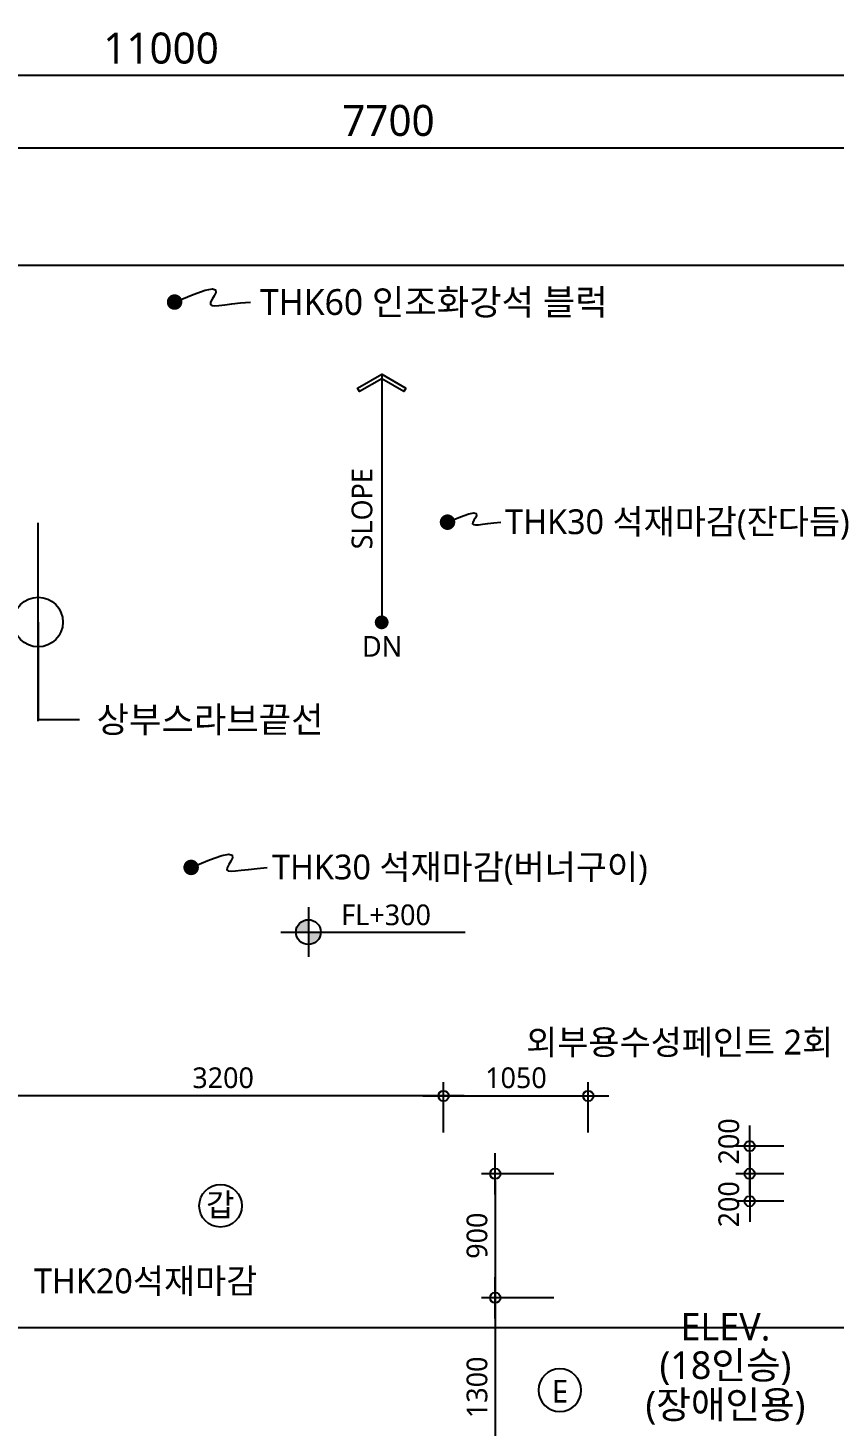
# Model space of a CAD drawing. Header units: millimetres. Extents: x 81033 to 452328, y -17390 to 42241.
# Drawn here: x 242529 to 248378, y 30779 to 40922 of the extents above; entities that cross this region are included whole.
import ezdxf
from ezdxf.enums import TextEntityAlignment as Align

# ---------------------------------------------------------------- set-up
doc = ezdxf.new("R2010")
doc.units = ezdxf.units.MM
doc.header["$LTSCALE"] = 100
doc.header["$MEASUREMENT"] = 0
doc.header["$PDSIZE"] = -10
doc.linetypes.add('CEN', pattern=[62, 60, -1, 0, -1])
doc.layers.get('0').update_dxf_attribs({"linetype": 'CONTINUOUS'})
doc.layers.get('Defpoints').update_dxf_attribs({"color": 171, "linetype": 'CONTINUOUS'})
for name, color, linetype in [('A-SYM-LEVEL', 7, 'CONTINUOUS'), ('CEN(ST)', 1, 'CEN'), ('LED', 7, 'CONTINUOUS'), ('NDIM', 7, 'CONTINUOUS'), ('SYM(STAIR)', 251, 'CONTINUOUS'), ('TEXT(MIN)', 7, 'CONTINUOUS'), ('TEXT(NOTE小)', 1, 'CONTINUOUS'), ('TEXT(노트)', 7, 'CONTINUOUS')]:
    doc.layers.add(name, color=color, linetype=linetype)
doc.styles.add('CGS', font='cgse', dxfattribs={"bigfont": 'cgs'})
doc.styles.add('나눔바른고딕', font='NanumBarunGothic.ttf')
doc.styles.add('맑은 고딕', font='malgun_0.ttf')
doc.dimstyles.new('NDIM 1200', dxfattribs={"dimscale": 75, "dimtxt": 3, "dimasz": 1, "dimexe": 2, "dimexo": 2, "dimgap": 1, "dimtad": 1, "dimdec": 0, "dimdsep": 46, "dimtxsty": 'CGS', "dimblk": 'DOT0', "dimcen": 1, "dimdle": 8, "dimclrd": 256, "dimclre": 256, "dimclrt": 256, "dimadec": 0, "dimazin": 0, "dimtfac": 1, "dimtdec": 0, "dimtix": 1, "dimtmove": 2, "dimatfit": 3, "dimldrblk": 'DOT0', "dimfxl": 1, "dimtolj": 1, "dimtzin": 0, "dimlwd": -1, "dimlwe": -1, "dimarcsym": 0})

# ---------------------------------------------------------------- blocks, each defined once
blk = doc.blocks.new('DOT0')
blk.add_line((-3, 0), (3, 0))
at = {"color": 6}
blk.add_circle((0, 0), 0.75, dxfattribs=at)
blk = doc.blocks.new('*D151')
at = {"layer": 'Defpoints', "color": 0, "ltscale": 0.4, "transparency": 16777216}
for p in [(237995, 40578), (237995, 39203), (248995, 39203)]:
    blk.add_point(p, dxfattribs=at)
at = {"layer": 'NDIM', "ltscale": 0.4, "transparency": 16777216}
for p, q in [((237995, 39353), (237995, 40728)), ((248995, 39353), (248995, 40728)), ((248920, 40578), (238070, 40578))]:
    blk.add_line(p, q, dxfattribs=at)
at = {"layer": 'NDIM', "ltscale": 0.4, "transparency": 16777216, "xscale": 75, "yscale": 75, "zscale": 75, "rotation": 180}
blk.add_blockref('DOT0', (237995, 40578), dxfattribs=at)
at = {"layer": 'NDIM', "ltscale": 0.4, "transparency": 16777216, "xscale": 75, "yscale": 75, "zscale": 75}
blk.add_blockref('DOT0', (248995, 40578), dxfattribs=at)
at = {"layer": 'NDIM', "ltscale": 0.4, "transparency": 16777216, "insert": (243495, 40775), "char_height": 225, "attachment_point": 5, "style": '나눔바른고딕'}
blk.add_mtext('\\A1;11000', dxfattribs=at)
blk = doc.blocks.new('갑종방화문표기')
at = {"layer": 'TEXT(NOTE小)'}
blk.add_circle((0, 0), 150, dxfattribs=at)
at = {"layer": 'TEXT(NOTE小)', "style": '나눔바른고딕'}
blk.add_text('갑', height=160.1, dxfattribs=at).set_placement((-1.8, 7), align=Align.MIDDLE_CENTER)
blk = doc.blocks.new('*D595')
at = {"layer": 'Defpoints', "color": 0, "ltscale": 0.4, "transparency": 16777216}
for p in [(247766, 32810), (248113, 32810), (248113, 32610)]:
    blk.add_point(p, dxfattribs=at)
at = {"layer": 'NDIM', "ltscale": 0.4, "transparency": 16777216}
for p, q in [((248013, 32810), (247666, 32810)), ((247766, 32660), (247766, 32760)), ((248013, 32610), (247666, 32610))]:
    blk.add_line(p, q, dxfattribs=at)
at = {"layer": 'NDIM', "ltscale": 0.4, "transparency": 16777216, "xscale": 50, "yscale": 50, "zscale": 50}
for p, rotation in [((247766, 32810), 90), ((247766, 32610), 270)]:
    blk.add_blockref('DOT0', p, dxfattribs=dict(at, rotation=rotation))
at = {"layer": 'NDIM', "ltscale": 0.4, "transparency": 16777216, "insert": (247615, 32844), "char_height": 150, "attachment_point": 5, "rotation": 90, "style": '나눔바른고딕'}
blk.add_mtext('\\A1;200', dxfattribs=at)
blk = doc.blocks.new('*D596')
at = {"layer": 'Defpoints', "color": 0, "ltscale": 0.4, "transparency": 16777216}
for p in [(248113, 32610), (247766, 32410), (248113, 32410)]:
    blk.add_point(p, dxfattribs=at)
at = {"layer": 'NDIM', "ltscale": 0.4, "transparency": 16777216}
for p, q in [((248013, 32610), (247666, 32610)), ((247766, 32560), (247766, 32460)), ((248013, 32410), (247666, 32410))]:
    blk.add_line(p, q, dxfattribs=at)
at = {"layer": 'NDIM', "ltscale": 0.4, "transparency": 16777216, "xscale": 50, "yscale": 50, "zscale": 50}
for p, rotation in [((247766, 32610), 90), ((247766, 32410), 270)]:
    blk.add_blockref('DOT0', p, dxfattribs=dict(at, rotation=rotation))
at = {"layer": 'NDIM', "ltscale": 0.4, "transparency": 16777216, "insert": (247615, 32388), "char_height": 150, "attachment_point": 5, "rotation": 90, "style": '나눔바른고딕'}
blk.add_mtext('\\A1;200', dxfattribs=at)
blk = doc.blocks.new('*D610')
at = {"layer": 'Defpoints', "color": 0, "ltscale": 0.4, "transparency": 16777216}
for p in [(246445, 31710), (245920, 30410), (246445, 30410)]:
    blk.add_point(p, dxfattribs=at)
at = {"layer": 'NDIM', "ltscale": 0.4, "transparency": 16777216}
for p, q in [((246345, 31710), (245820, 31710)), ((245920, 31660), (245920, 30460)), ((246345, 30410), (245820, 30410))]:
    blk.add_line(p, q, dxfattribs=at)
at = {"layer": 'NDIM', "ltscale": 0.4, "transparency": 16777216, "xscale": 50, "yscale": 50, "zscale": 50}
for p, rotation in [((245920, 31710), 90), ((245920, 30410), 270)]:
    blk.add_blockref('DOT0', p, dxfattribs=dict(at, rotation=rotation))
at = {"layer": 'NDIM', "ltscale": 0.4, "transparency": 16777216, "insert": (245788, 31060), "char_height": 150, "attachment_point": 5, "rotation": 90, "style": '나눔바른고딕'}
blk.add_mtext('\\A1;1300', dxfattribs=at)
blk = doc.blocks.new('*D614')
at = {"layer": 'Defpoints', "color": 0, "ltscale": 0.4, "transparency": 16777216}
for p in [(246445, 32610), (245920, 31710), (246445, 31710)]:
    blk.add_point(p, dxfattribs=at)
at = {"layer": 'NDIM', "ltscale": 0.4, "transparency": 16777216}
for p, q in [((246345, 32610), (245820, 32610)), ((245920, 32560), (245920, 31760)), ((246345, 31710), (245820, 31710))]:
    blk.add_line(p, q, dxfattribs=at)
at = {"layer": 'NDIM', "ltscale": 0.4, "transparency": 16777216, "xscale": 50, "yscale": 50, "zscale": 50}
for p, rotation in [((245920, 32610), 90), ((245920, 31710), 270)]:
    blk.add_blockref('DOT0', p, dxfattribs=dict(at, rotation=rotation))
at = {"layer": 'NDIM', "ltscale": 0.4, "transparency": 16777216, "insert": (245788, 32160), "char_height": 150, "attachment_point": 5, "rotation": 90, "style": '나눔바른고딕'}
blk.add_mtext('\\A1;900', dxfattribs=at)
blk = doc.blocks.new('*D616')
at = {"layer": 'Defpoints', "color": 0, "ltscale": 0.4, "transparency": 16777216}
for p in [(242345, 33174), (242345, 32810), (245545, 32810)]:
    blk.add_point(p, dxfattribs=at)
at = {"layer": 'NDIM', "ltscale": 0.4, "transparency": 16777216}
for p, q in [((242345, 32910), (242345, 33274)), ((245545, 32910), (245545, 33274)), ((245495, 33174), (242395, 33174))]:
    blk.add_line(p, q, dxfattribs=at)
at = {"layer": 'NDIM', "ltscale": 0.4, "transparency": 16777216, "xscale": 50, "yscale": 50, "zscale": 50, "rotation": 180}
blk.add_blockref('DOT0', (242345, 33174), dxfattribs=at)
at = {"layer": 'NDIM', "ltscale": 0.4, "transparency": 16777216, "xscale": 50, "yscale": 50, "zscale": 50}
blk.add_blockref('DOT0', (245545, 33174), dxfattribs=at)
at = {"layer": 'NDIM', "ltscale": 0.4, "transparency": 16777216, "insert": (243945, 33305), "char_height": 150, "attachment_point": 5, "style": '나눔바른고딕'}
blk.add_mtext('\\A1;3200', dxfattribs=at)
blk = doc.blocks.new('*D617')
at = {"layer": 'Defpoints', "color": 0, "ltscale": 0.4, "transparency": 16777216}
for p in [(246595, 33174), (245545, 32810), (246595, 32810)]:
    blk.add_point(p, dxfattribs=at)
at = {"layer": 'NDIM', "ltscale": 0.4, "transparency": 16777216}
for p, q in [((245545, 32910), (245545, 33274)), ((246595, 32910), (246595, 33274)), ((245595, 33174), (246545, 33174))]:
    blk.add_line(p, q, dxfattribs=at)
at = {"layer": 'NDIM', "ltscale": 0.4, "transparency": 16777216, "xscale": 50, "yscale": 50, "zscale": 50, "rotation": 180}
blk.add_blockref('DOT0', (245545, 33174), dxfattribs=at)
at = {"layer": 'NDIM', "ltscale": 0.4, "transparency": 16777216, "xscale": 50, "yscale": 50, "zscale": 50}
blk.add_blockref('DOT0', (246595, 33174), dxfattribs=at)
at = {"layer": 'NDIM', "ltscale": 0.4, "transparency": 16777216, "insert": (246070, 33305), "char_height": 150, "attachment_point": 5, "style": '나눔바른고딕'}
blk.add_mtext('\\A1;1050', dxfattribs=at)
blk = doc.blocks.new('E')
at = {"layer": 'TEXT(NOTE小)'}
blk.add_circle((287, -86), 155, dxfattribs=at)
at = {"layer": 'TEXT(NOTE小)', "style": '나눔바른고딕'}
blk.add_text('E', height=165, dxfattribs=at).set_placement((288, -79), align=Align.MIDDLE_CENTER)
blk = doc.blocks.new('*D658')
at = {"layer": 'Defpoints', "color": 0, "ltscale": 0.4, "transparency": 16777216}
for p in [(248995, 40053), (241295, 39203), (248995, 39203)]:
    blk.add_point(p, dxfattribs=at)
at = {"layer": 'NDIM', "ltscale": 0.4, "transparency": 16777216}
for p, q in [((241295, 39353), (241295, 40203)), ((248995, 39353), (248995, 40203)), ((241370, 40053), (248920, 40053))]:
    blk.add_line(p, q, dxfattribs=at)
at = {"layer": 'NDIM', "ltscale": 0.4, "transparency": 16777216, "xscale": 75, "yscale": 75, "zscale": 75, "rotation": 180}
blk.add_blockref('DOT0', (241295, 40053), dxfattribs=at)
at = {"layer": 'NDIM', "ltscale": 0.4, "transparency": 16777216, "xscale": 75, "yscale": 75, "zscale": 75}
blk.add_blockref('DOT0', (248995, 40053), dxfattribs=at)
at = {"layer": 'NDIM', "ltscale": 0.4, "transparency": 16777216, "insert": (245145, 40250), "char_height": 225, "attachment_point": 5, "style": '나눔바른고딕'}
blk.add_mtext('\\A1;7700', dxfattribs=at)

msp = doc.modelspace()

# ---------------------------------------------------------------- hatches: boundary and pattern name
at = {"layer": 'A-SYM-LEVEL'}
h = msp.add_hatch(color=256, dxfattribs=at)
h.paths.add_polyline_path([(244564.1, 34452.5, 0.4142136), (244474.1, 34362.5), (244564.1, 34362.5)])
h.paths.add_polyline_path([(244654.1, 34362.5), (244564.1, 34362.5), (244564.1, 34272.5, 0.4142136)])

# ---------------------------------------------------------------- linework, layer by layer
for p, q in [((244564.1, 34542.5), (244564.1, 34182.5)), ((244363.6, 34362.5), (245702.5, 34362.5))]:
    msp.add_line(p, q, dxfattribs=at)
msp.add_circle((244564.1, 34362.5), 90, dxfattribs=at)
at = {"layer": 'Defpoints'}
msp.add_line((236118.6, 31492.9), (252965.1, 31492.9), dxfattribs=at)
at = {"layer": 'Defpoints', "ltscale": 10000}
msp.add_lwpolyline([(233828.7, 39202.7), (254402.7, 39202.7), (254402.7, 24710.1), (233828.7, 24710.1)], close=True, dxfattribs=at)
at = {"layer": 'LED', "const_width": 56.2}
for points in [[(243593, 38962, -1), (243593, 38905.7, -1)], [(245573.5, 37365, -1), (245573.5, 37308.7, -1)], [(243713.1, 34860.1, -1), (243713.1, 34803.8, -1)]]:
    msp.add_lwpolyline(points, format="xyb", close=True, dxfattribs=at)
at = {"layer": 'LED'}
for points in [[(243593, 38933.8), (243726.9, 38989.7), (243815.7, 39019.8), (243867.4, 39029), (243890.1, 39022.3), (243892.1, 39004.3), (243881.3, 38980.1), (243866, 38954.3), (243854.1, 38932), (243852.5, 38916.8), (243862.2, 38908.6), (243883, 38906.1), (243914.6, 38908), (243956.8, 38913), (244009.4, 38919.8), (244071.9, 38927.2), (244144.3, 38933.8)], [(245573.5, 37336.8), (245667.2, 37375.9), (245729.3, 37397), (245765.5, 37403.5), (245781.4, 37398.7), (245782.8, 37386.2), (245775.3, 37369.2), (245764.5, 37351.2), (245756.2, 37335.5), (245755.1, 37324.9), (245761.9, 37319.2), (245776.4, 37317.4), (245798.6, 37318.7), (245828.1, 37322.2), (245864.9, 37327), (245908.7, 37332.2), (245959.3, 37336.8)], [(243713.1, 34831.9), (243847, 34887.8), (243935.8, 34917.9), (243987.5, 34927.1), (244010.2, 34920.4), (244012.2, 34902.4), (244001.4, 34878.2), (243986.1, 34852.5), (243974.2, 34830.1), (243972.6, 34815), (243982.3, 34806.8), (244003.1, 34804.2), (244034.7, 34806.1), (244076.9, 34811.1), (244129.5, 34817.9), (244192, 34825.3), (244264.4, 34831.9)]]:
    msp.add_lwpolyline(points, dxfattribs=at)
at = {"layer": 'SYM(STAIR)'}
msp.add_lwpolyline([(245270.9, 38308.9), (245256.6, 38284.1), (245095.7, 38377), (244934.8, 38284.1), (244920.5, 38308.9), (245095.7, 38410.1)], close=True, dxfattribs=at)
msp.add_lwpolyline([(245095.7, 38410.1), (245095.7, 36610.1)], dxfattribs=at)
at = {"layer": 'SYM(STAIR)', "const_width": 50}
msp.add_lwpolyline([(245070.7, 36610.1, 1), (245120.7, 36610.1, 1)], format="xyb", close=True, dxfattribs=at)

# ---------------------------------------------------------------- block references
at = {"xscale": 1.030731055544951, "yscale": 1.030731055544951, "zscale": 1.030731055544951}
msp.add_blockref('갑종방화문표기', (243926.6, 32377.2), dxfattribs=at)
at = {"layer": 'CEN(ST)', "xscale": -1, "rotation": 180}
msp.add_blockref('E', (246101.6, 30952.8), dxfattribs=at)

# ---------------------------------------------------------------- texts
at = {"layer": 'A-SYM-LEVEL', "style": '맑은 고딕'}
msp.add_text('FL+300', height=150, dxfattribs=at).set_placement((245127.5, 34488.2), align=Align.MIDDLE)
at = {"layer": 'TEXT(MIN)', "style": '나눔바른고딕'}
msp.add_text('SLOPE', height=150, rotation=90, dxfattribs=at).set_placement((244952.7, 37139.5), align=Align.MIDDLE_LEFT)
for s, p in [('THK30 석재마감(잔다듬)', (245991.8, 37340.2)), ('THK30 석재마감(버너구이)', (244300.5, 34835.3))]:
    msp.add_text(s, height=180, dxfattribs=at).set_placement(p, align=Align.MIDDLE_LEFT)
msp.add_text('DN', height=150, dxfattribs=at).set_placement((245098.7, 36435.3), align=Align.MIDDLE_CENTER)
for s, p in [('외부용수성페인트 2회', (248372, 33564.4)), ('THK20석재마감', (244193.4, 31832.3))]:
    msp.add_text(s, height=180, dxfattribs=at).set_placement(p, align=Align.MIDDLE_RIGHT)
at = {"layer": 'TEXT(노트)', "style": '나눔바른고딕'}
msp.add_text('THK60 인조화강석 블럭', height=187.5, dxfattribs=at).set_placement((244213.8, 38933.8), align=Align.MIDDLE_LEFT)
msp.add_text('상부스라브끝선', height=187.5, dxfattribs=at).set_placement((244674.2, 35904.9), align=Align.MIDDLE_RIGHT)
for s, p in [('ELEV.', (247590.1, 31498.2)), ('(18인승)', (247590.1, 31211.6)), ('(장애인용)', (247590.1, 30924.9))]:
    msp.add_text(s, height=200, dxfattribs=at).set_placement(p, align=Align.MIDDLE)

# ---------------------------------------------------------------- dimensions: what is measured, and where the dimension line sits
at = {"layer": 'NDIM', "ltscale": 0.4}
for base, p1, p2, angle, override, picture, middle in [((237994.6, 40577.7), (248994.6, 39202.7), (237994.6, 39202.7), 180, {"dimtxsty": '나눔바른고딕'}, '*D151', (243494.6, 40774.8)), ((248994.6, 40052.7), (241294.6, 39202.7), (248994.6, 39202.7), 0, {"dimtxsty": '나눔바른고딕'}, '*D658', (245144.6, 40249.8)), ((242344.6, 33173.9), (245544.6, 32810.1), (242344.6, 32810.1), 180, {"dimscale": 50, "dimtxsty": '나눔바른고딕'}, '*D616', (243944.6, 33305.4)), ((245919.6, 31710.1), (246444.6, 32610.1), (246444.6, 31710.1), 270, {"dimscale": 50, "dimtxsty": '나눔바른고딕'}, '*D614', (245788.1, 32160.1)), ((245919.6, 30410.1), (246444.6, 31710.1), (246444.6, 30410.1), 270, {"dimscale": 50, "dimtxsty": '나눔바른고딕'}, '*D610', (245788.1, 31060.1))]:
    dim = msp.add_linear_dim(base=base, p1=p1, p2=p2, angle=angle, dimstyle='NDIM 1200', override=override, dxfattribs=at)
    dim.commit()
    dim.dimension.update_dxf_attribs({"geometry": picture, "text_midpoint": middle})
dim = msp.add_linear_dim(base=(246594.6, 33173.9), p1=(245544.6, 32810.1), p2=(246594.6, 32810.1), dimstyle='NDIM 1200', override={"dimscale": 50, "dimtxsty": '나눔바른고딕'}, dxfattribs=at)
dim.commit()
dim.dimension.update_dxf_attribs({"geometry": '*D617', "text_midpoint": (246069.6, 33305.3)})
for base, p2, angle, picture, middle in [((247765.6, 32810.1), (248112.9, 32810.1), 90, '*D595', (247614.6, 32843.9)), ((247765.6, 32410.1), (248112.9, 32410.1), 270, '*D596', (247614.6, 32388.3))]:
    dim = msp.add_linear_dim(base=base, p1=(248112.9, 32610.1), p2=p2, angle=angle, dimstyle='NDIM 1200', override={"dimscale": 50, "dimtxsty": '나눔바른고딕'}, dxfattribs=at)
    dim.commit()
    dim.dimension.update_dxf_attribs({"geometry": picture, "text_midpoint": middle, "dimtype": 160})

# ---------------------------------------------------------------- leaders
at = {"layer": 'NDIM', "ltscale": 10000}
msp.add_leader([(242602.9, 36612.3), (242602.9, 35904.9), (242902.9, 35904.9)], dimstyle='NDIM 1200', override={"dimscale": 120, "dimasz": 2, "dimtad": 0}, dxfattribs=at)

doc.saveas('drawing.dxf')
